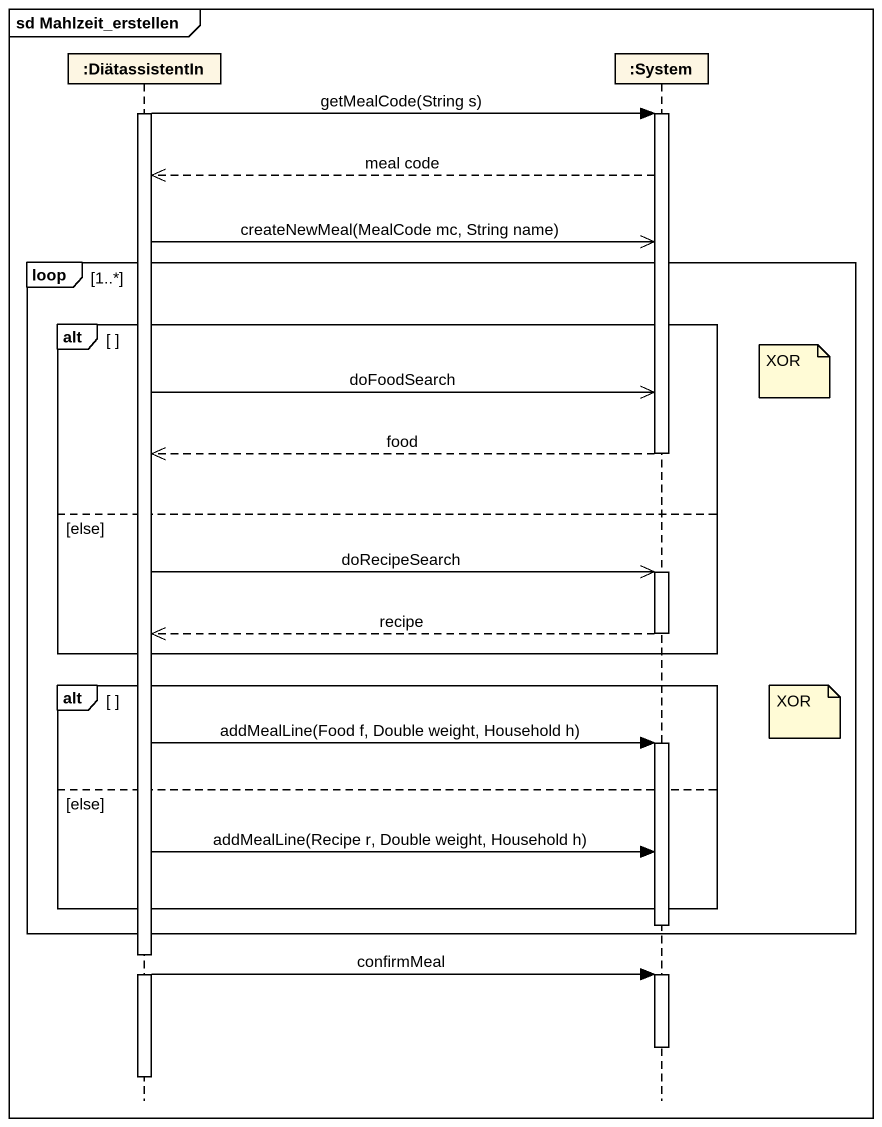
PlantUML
@startuml
mainframe sd Mahlzeit_erstellen
hide footbox
participant ":DiätassistentIn" as DiätassistentIn
participant ":System" as System

activate DiätassistentIn
DiätassistentIn -> System : getMealCode(String s)
activate System
System -->> DiätassistentIn : meal code
DiätassistentIn ->> System : createNewMeal(MealCode mc, String name)
loop 1..*
  alt
    note right of System : XOR
    DiätassistentIn ->> System : doFoodSearch
    System -->> DiätassistentIn : food
    deactivate System
  else else
    DiätassistentIn ->> System : doRecipeSearch
    activate System
    System -->> DiätassistentIn : recipe
    deactivate System
  end
  alt
    note right of System : XOR
    DiätassistentIn -> System : addMealLine(Food f, Double weight, Household h)
    activate System
  else else
    DiätassistentIn -> System : addMealLine(Recipe r, Double weight, Household h)
  end
  deactivate System
end
DiätassistentIn -> System : confirmMeal
activate System
deactivate System
deactivate DiätassistentIn
@enduml
